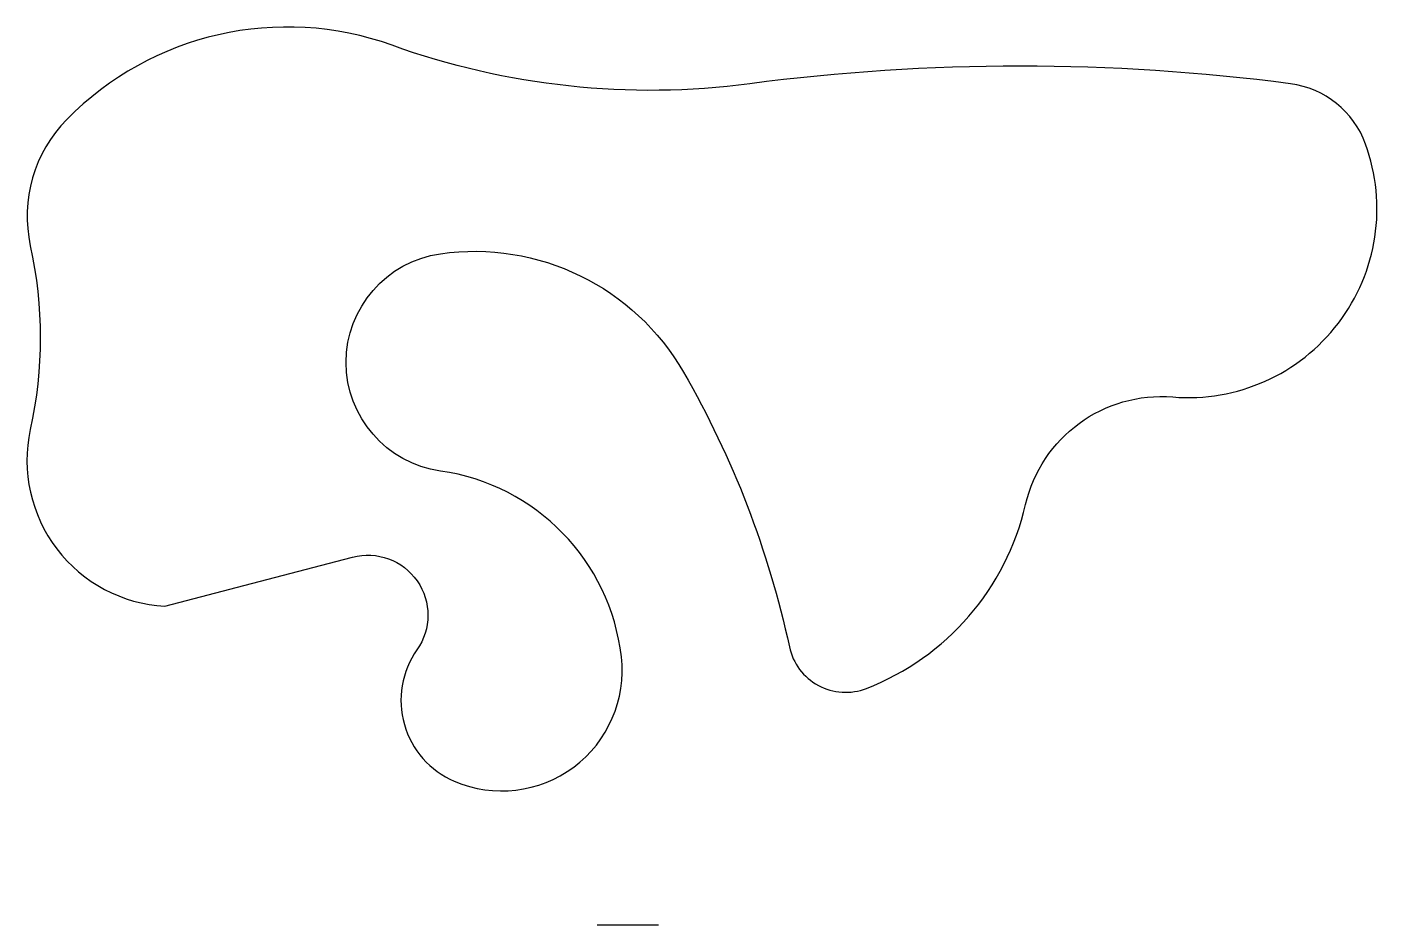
# Model space of a CAD drawing. Header units: metres. Extents: x -7.4 to 36.8, y -11.2 to 18.2.
import ezdxf

# ---------------------------------------------------------------- set-up
doc = ezdxf.new("R2010")
doc.units = ezdxf.units.M
doc.header["$MEASUREMENT"] = 0

msp = doc.modelspace()

# ---------------------------------------------------------------- linework, layer by layer
msp.add_line((11.317, -11.183), (13.317, -11.183))
msp.add_lwpolyline([(0, 0), (3.302, 0.864, -0.698475), (5.413, -2.174, 0.476493), (6.636, -6.476, 0.575787), (12.105, -2.4, 0.341172), (6.183, 3.681, -0.867986), (6.183, 10.797, -0.306493), (14.143, 6.915, -0.077531), (17.605, -2.077, 0.46118), (20.129, -3.436, 0.248268), (25.339, 2.581, -0.372085), (30.16, 6.107, 0.546742), (36.47, 14.387, 0.279504), (34.011, 16.36, 0.065625), (16.311, 16.36, -0.119739), (4.597, 17.622, 0.2928), (-6.048, 15.196, 0.252986), (-7.246, 11.056, -0.107452), (-7.246, 5.039, 0.461663), (-2.841, -0.743), (0, 0)], format="xyb")

doc.saveas('drawing.dxf')
